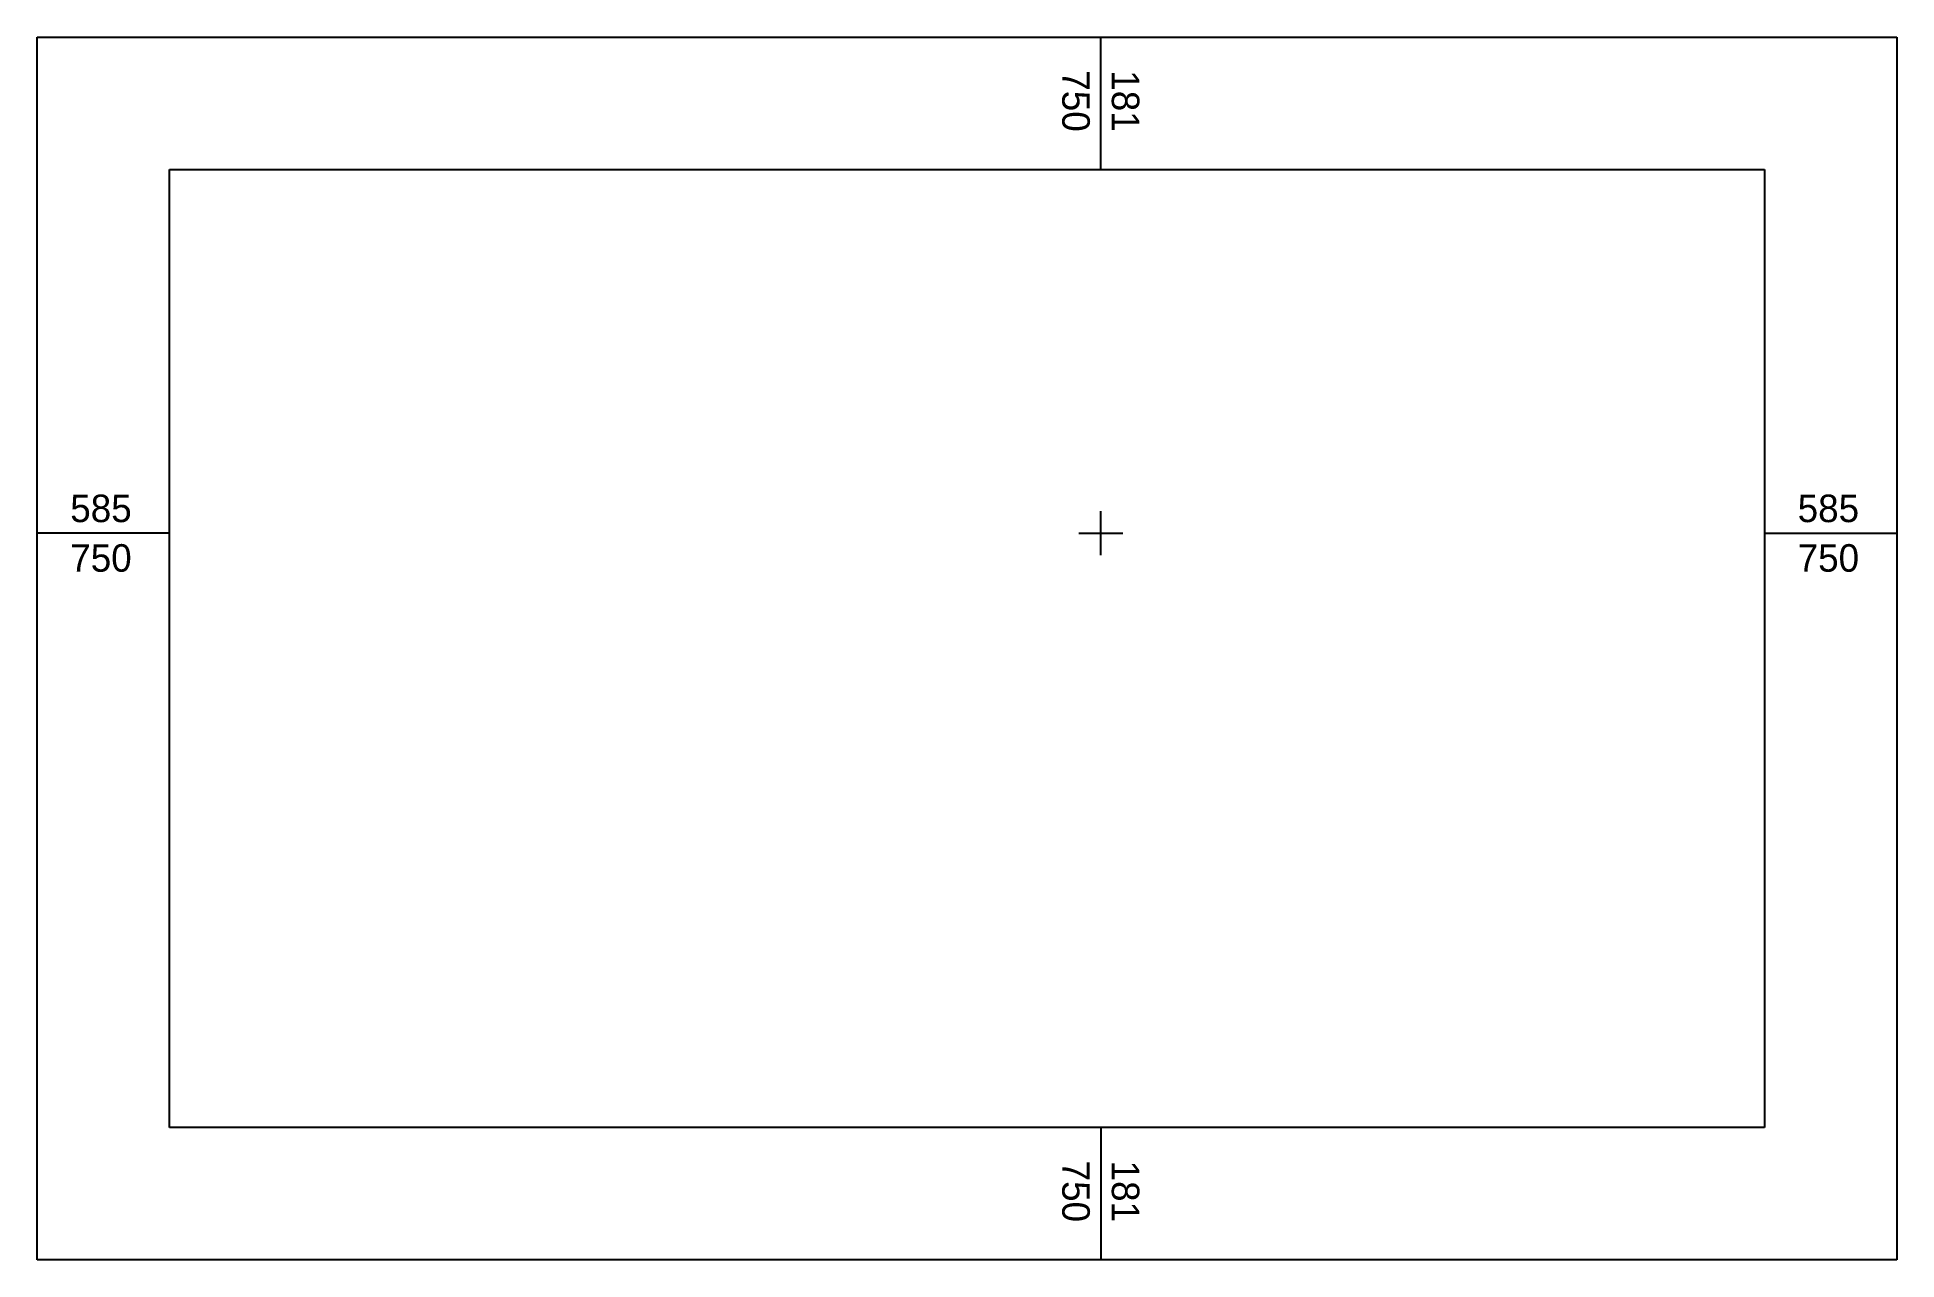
# Model space of a CAD drawing. Extents: x 181385.7 to 181427.9, y 585769.1 to 585796.8.
import ezdxf

# ---------------------------------------------------------------- set-up
doc = ezdxf.new("R2010")
doc.units = 0
doc.header["$MEASUREMENT"] = 0
doc.layers.get('0').update_dxf_attribs({"linetype": 'CONTINUOUS'})
doc.layers.add('Frame', color=7, linetype='CONTINUOUS')
doc.layers.add('Framecrosses', color=7, linetype='CONTINUOUS')
doc.styles.add('CIVILCADMAIN', font='d2w.shx')
picture_1 = doc.add_image_def('image1.png', size_in_pixel=(543, 326))

# ---------------------------------------------------------------- blocks, each defined once
blk = doc.blocks.new('A$C164277D4')
at = {"layer": 'Frame'}
for p, q in [((0, 27.733), (42.2, 27.733)), ((0, 0), (0, 27.733)), ((24.136, 24.733), (24.136, 27.733)), ((42.2, 27.733), (42.2, 0)), ((3, 24.733), (39.2, 24.733)), ((3, 3), (3, 24.733)), ((39.2, 24.733), (39.2, 3)), ((3, 16.483), (0, 16.483)), ((39.2, 16.483), (42.2, 16.483)), ((39.2, 3), (3, 3)), ((24.136, 3), (24.136, 0)), ((42.2, 0), (0, 0))]:
    blk.add_line(p, q, dxfattribs=at)
at = {"layer": 'Framecrosses'}
for p, q in [((24.136, 15.983), (24.136, 16.983)), ((23.636, 16.483), (24.636, 16.483))]:
    blk.add_line(p, q, dxfattribs=at)
at = {"layer": 'Frame', "style": 'CIVILCADMAIN'}
for s, p in [('750', (23.261, 26.983)), ('181', (24.386, 26.983)), ('750', (23.261, 2.25)), ('181', (24.386, 2.25))]:
    blk.add_text(s, height=0.625, rotation=270, dxfattribs=at).set_placement(p)
for s, p in [('585', (0.75, 16.733)), ('585', (39.95, 16.733)), ('750', (0.75, 15.608)), ('750', (39.95, 15.608))]:
    blk.add_text(s, height=0.625, dxfattribs=at).set_placement(p)
image = blk.add_image(picture_1, insert=(3, 3), size_in_units=(36.2, 21.733))
image.dxf.flags = 7

msp = doc.modelspace()

# ---------------------------------------------------------------- block references
msp.add_blockref('A$C164277D4', (181385.65179, 585769.11464))

doc.saveas('drawing.dxf')
